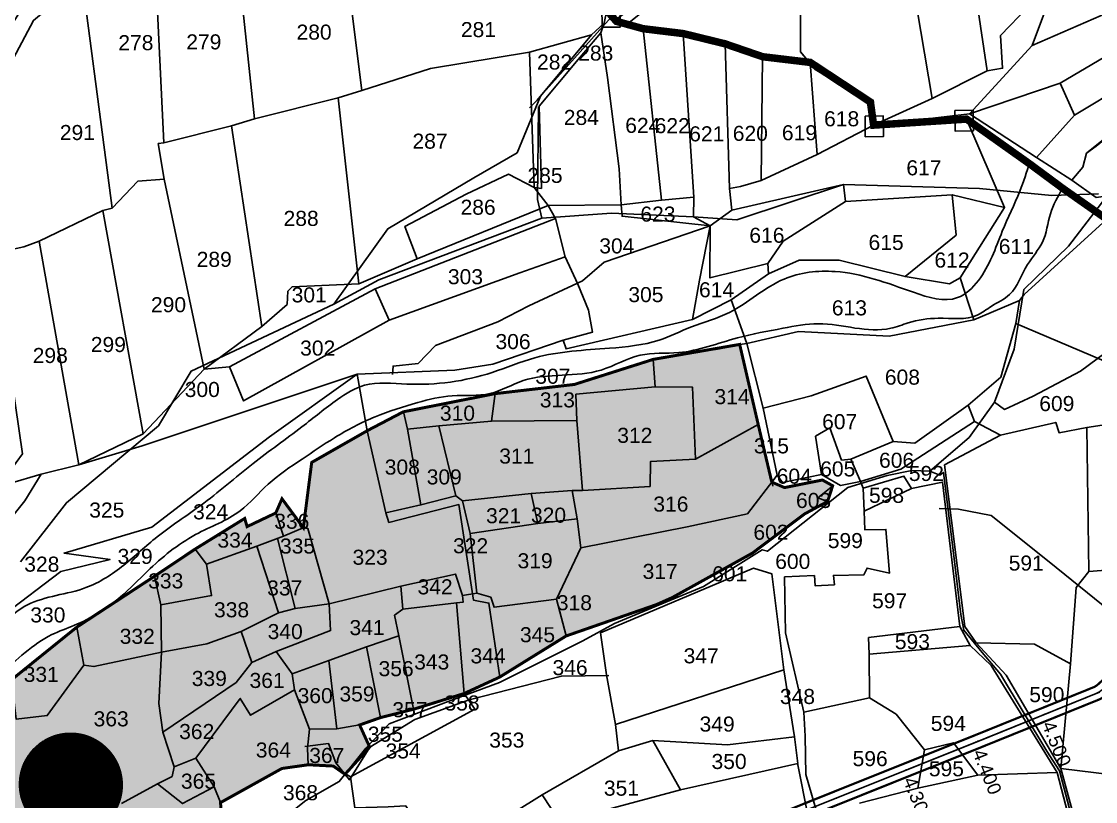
# Model space of a CAD drawing. Header units: inches. Extents: x 206739 to 240559, y 1587423 to 1599564.
# Drawn here: x 215906 to 217342, y 1593184 to 1594227 of the extents above; entities that cross this region are included whole.
import ezdxf
from ezdxf.enums import TextEntityAlignment as Align

# ---------------------------------------------------------------- set-up
doc = ezdxf.new("R2010")
doc.units = ezdxf.units.IN
doc.header["$MEASUREMENT"] = 0
for name, pattern in [('DASHED2', [0.375, 0.25, -0.125]), ('HIDDEN2', [0.1875, 0.125, -0.0625]), ('PHANTOM2', [1.25, 0.625, -0.125, 0.125, -0.125, 0.125, -0.125])]:
    doc.linetypes.add(name, pattern=pattern)
for name, color, linetype in [('BLOCK', 72, 'Continuous'), ('CANAL1', 7, 'Continuous'), ('CSMark', 72, 'Continuous'), ('PLOT', 7, 'Continuous'), ('PLOT NO', 7, 'Continuous'), ('PLOTS', 7, 'Continuous'), ('PLOTS NO', 7, 'Continuous'), ('RAOD', 1, 'Continuous'), ('STREAM', 4, 'Continuous'), ('text2', 7, 'Continuous'), ('VILLAGE BOUNDARY STONES', 1, 'Continuous'), ('VILLAGE BOUNDRY', 5, 'Continuous'), ('WUA-17', 3, 'Continuous')]:
    doc.layers.add(name, color=color, linetype=linetype)
doc.styles.add('FONT1', font='Arial')
doc.styles.get("Standard").update_dxf_attribs({"font": 'arial.ttf'})

# ---------------------------------------------------------------- blocks, each defined once
blk = doc.blocks.new('CIRCLE-BOX')
for p, q in [((-0.5, 0), (0.5, 0)), ((0, 0.5), (0, -0.5))]:
    blk.add_line(p, q)
blk.add_circle((0, 0), 0.2)

msp = doc.modelspace()

# ---------------------------------------------------------------- hatches: boundary and pattern name
at = {"layer": 'PLOTS NO', "true_color": 0xa953a0}
h = msp.add_hatch(dxfattribs=at)
h.set_pattern_fill('ANSI31', color=215)
h.set_pattern_definition([(45, (0, 0), (-0.088388347648, 0.088388347648), [])])
h.paths.add_polyline_path([(215342.27327, 1591991.47668), (215173.42197, 1591999.80017), (215091.36378, 1592003.3464), (215109.64042, 1592159.27087), (215099.69859, 1592278.80748), (215089.01633, 1592277.97121), (215084.93405, 1592434.46688), (215184.90411, 1592465.03238), (215268.06811, 1592522.13406), (215264.97401, 1592552.4421), (215301.80642, 1592648.78536), (215313.21043, 1592651.98486), (215316.69924, 1592684.42877), (215353.96316, 1592784.02219), (215359.25718, 1592837.22717), (215364.17975, 1592888.64458), (215378.28926, 1592933.34777), (215391.23475, 1592955.31189), (215426.29826, 1592956.43436), (215462.0934, 1592996.73728), (215504.82869, 1593016.72046), (215559.84355, 1593028.9297), (215535.18113, 1593139.79917), (215511.71761, 1593137.79598), (215528.48786, 1593159.54721), (215568.00298, 1593185.16421), (215698.97428, 1593254.11784), (215718.77476, 1593257.01557), (215733.1209, 1593269.75889), (215775.44278, 1593287.59098), (215790.08364, 1593291.38158), (215858.45228, 1593323.33088), (215892.05814, 1593346.28423), (215979.42934, 1593416.81752), (216083.42758, 1593484.95325), (216137.62906, 1593521.25673), (216203.98207, 1593562.27494), (216207.16067, 1593551.33524), (216245.50519, 1593569.57186), (216253.82895, 1593588.57271), (216282.35277, 1593549.87596), (216293.54484, 1593637.20914), (216367.88789, 1593679.69826), (216416.11453, 1593704.95572), (216538.81063, 1593729.24859), (216644.69952, 1593741.525), (216750.19937, 1593775.07026), (216865.76794, 1593795.08631), (216890.54875, 1593687.83884), (216908.6737, 1593610.89081), (216925.7237, 1593603.56914), (216976.38203, 1593613.67006), (216990.14114, 1593606.02464), (216983.30638, 1593584.96872), (216952.49792, 1593568.26875), (216882.78881, 1593515.90211), (216775.75409, 1593456.51234), (216754.3826, 1593446.99545), (216633.68415, 1593405.02931), (216544.95603, 1593350.06047), (216497.35258, 1593328.04911), (216429.79628, 1593307.03225), (216385.44246, 1593295.78789), (216357.63881, 1593285.96194), (216371.05387, 1593256.32272), (216338.11851, 1593219.97475), (216322.39558, 1593231.00119), (216288.92253, 1593232.74383), (216253.66204, 1593227.74202), (216171.59852, 1593182.08549), (216173.47828, 1593158.41076), (216179.78066, 1593132.77011), (216161.55675, 1593126.13367), (216136.44342, 1593116.45192), (216115.76961, 1593107.81014), (216103.53775, 1593096.30112), (216095.55023, 1593102.63317), (216077.83233, 1593095.01416), (216107.1478, 1593040.9908), (216035.4247, 1592998.64371), (216022.49738, 1593004.42418), (215999.10301, 1592974.49951), (215970.84696, 1592971.02465), (215977.98579, 1592949.00143), (215977.59692, 1592940.15446), (215943.27721, 1592931.89594), (215909.28373, 1592937.88737), (215854.29472, 1592931.35381), (215839.10119, 1592927.24739), (215819.9579, 1592924.56884), (215728.8704, 1592893.69633), (215704.90434, 1592864.39976), (215638.47296, 1592776.54932), (215556.25211, 1592661.11198), (215497.91205, 1592548.62727), (215472.17072, 1592477.61944), (215462.04479, 1592371.13654), (215452.30303, 1592272.59134), (215418.94026, 1592231.58558), (215369.71946, 1592098.50295), (215374.05938, 1592095.63443)])
at = {"layer": 'text2'}
h = msp.add_hatch(dxfattribs=at)
h.set_pattern_fill('ANSI31', color=5)
h.set_pattern_definition([(45, (25108.10518, -19472.46764), (-0.088388347648, 0.088388347648), [])])
edge = h.paths.add_edge_path()
edge.add_arc((215971.5384, 1593206.14302), 69.0505, 0, 360)
h.paths.add_polyline_path([(215892.87537, 1593175.11982), (216050.20143, 1593175.11982), (216050.20143, 1593237.16621), (215892.87537, 1593237.16621)], flags=9)

# ---------------------------------------------------------------- linework, layer by layer
at = {"layer": 'CANAL1', "color": 200, "linetype": 'ByBlock', "ltscale": 40, "const_width": 3}
for points in [[(215793.67918, 1592506.12717), (215908.13879, 1592645.18141, -0.0759395995), (215916.91183, 1592653.04082), (216297.66108, 1592901.91597), (216626.47373, 1593050.28266), (217180.63724, 1593272.34818), (217338.56285, 1593336.29352, 0.0902323432), (217344.9139, 1593340.31708), (217724.57775, 1593690.25977, -0.1631260993), (217758.79886, 1593705.59459), (218125.80697, 1593741.63156, -0.0553213625), (218134.41009, 1593741.52271), (218330.58037, 1593717.23496, 0.1715612544), (218344.25227, 1593720.24394), (218544.8298, 1593845.00508), (218842.64895, 1593972.35536), (218894.77136, 1593991.90126, 0.0720440176), (218900.04725, 1593994.8014), (219275.44868, 1594278.08586), (219596.55838, 1594539.17505), (219783.43109, 1594671.19458, 0.271701903), (219792.19741, 1594690.55646), (219765.0586, 1594946.97138), (219725.318, 1595266.78859, -0.2801529657)], [(215926.76021, 1592637.97398), (216306.33892, 1592886.08403), (216633.52627, 1593033.71734), (217187.36276, 1593255.65182), (217345.31841, 1593319.60932, 0.0902323432), (217357.11322, 1593327.08165), (217736.77707, 1593677.02434, -0.1631260993), (217760.55784, 1593687.68074), (218127.56596, 1593723.71772, -0.0553213625), (218132.1984, 1593723.6591), (218328.36868, 1593699.37135, 0.1715612544), (218353.75936, 1593704.95947), (218553.1702, 1593828.99492), (218849.35105, 1593955.64464), (218901.09158, 1593975.04734, 0.0720440176), (218910.88966, 1593980.43331), (219286.55132, 1594263.91414), (219607.44162, 1594524.82495), (219793.81713, 1594656.49322, 0.271701903), (219810.09743, 1594692.45099), (219782.9414, 1594949.02862), (219743.18062, 1595269.0082, -0.2801529657)]]:
    msp.add_lwpolyline(points, format="xyb", dxfattribs=at)
at = {"layer": 'CANAL1', "color": 1, "linetype": 'HIDDEN2', "ltscale": 5, "const_width": 2}
msp.add_lwpolyline([(215915.08752, 1592639.4617, -0.0759395995), (215921.83602, 1592645.5074), (216302, 1592894), (216630, 1593042), (217184, 1593264), (217341.94063, 1593327.95142, 0.0902323432), (217351.01356, 1593333.69936), (217730.67741, 1593683.64205, -0.1631260993), (217759.67835, 1593696.63767), (218126.68646, 1593732.67464, -0.0553213625), (218133.30424, 1593732.5909), (218329.47452, 1593708.30315, 0.1715612544), (218349.00582, 1593712.6017), (218549, 1593837), (218846, 1593964), (218897.93147, 1593983.4743, 0.0720440176), (218905.46845, 1593987.61735), (219281, 1594271), (219602, 1594532), (219788.62411, 1594663.8439, 0.271701903), (219801.14742, 1594691.50372), (219774, 1594948), (219734.24931, 1595267.89839, -0.2801529657)], format="xyb", dxfattribs=at)
at = {"layer": 'CSMark', "linetype": 'Continuous'}
for p in [(217273.69248, 1593300.3172), (217180.99816, 1593262.7971), (217088.17362, 1593225.60026), (216995.34908, 1593188.40342)]:
    msp.add_point(p, dxfattribs=at)
at = {"layer": 'PLOT'}
for points in [[(216026.80525, 1593977.54763), (215977.42326, 1594354.1354), (216020.08973, 1594378.33196)], [(215810.75153, 1594129.83305), (215841.45075, 1594115.43768), (215879.03506, 1594127.65391), (215886.87615, 1594163.08417), (215921.51984, 1594228.46626), (215958.10396, 1594259.12577), (215977.42326, 1594354.1354)], [(216095.62259, 1594064.72099), (216082.45665, 1594342.15517)], [(216192.60748, 1594328.75329), (216216.88587, 1594096.85871)], [(215811.22657, 1593931.20745), (215835.56319, 1593923.95805), (215867.77979, 1593916.53515), (215908.52461, 1593925.72266), (215929.09187, 1593933.29988), (216014.45101, 1593974.19362), (216026.80525, 1593977.54763), (216060.87505, 1594013.40745), (216096.18711, 1594016.11077), (216088.29011, 1594063.71854), (216095.62259, 1594064.72099), (216186.24314, 1594087.32987), (216216.88587, 1594096.85871), (216328.76249, 1594124.92175), (216360.77671, 1594134.92516), (216452.33496, 1594164.05713), (216584.62154, 1594186.00045), (216667.443, 1594209.32633), (216684.37565, 1594225.00426), (216687.9659, 1594242.28771)], [(216600.87939, 1594003.78806), (216597.48256, 1594113.95798), (216649.83954, 1594176.31515), (216680.15786, 1594212.08098), (216684.37565, 1594225.00426)], [(216680.15786, 1594212.08098), (216689.03399, 1594152.23077), (216704.84572, 1594029.93039), (216707.17985, 1593981.96066)], [(216736.69978, 1594217.45937), (216761.3551, 1593988.06764)], [(216667.443, 1594209.32633), (216595.20187, 1594121.91787), (216584.66358, 1594111.64191)], [(216804.59061, 1593992.02941), (216790.38327, 1594210.94066)], [(216846.24607, 1594197.24417), (216851.96526, 1594003.70064)], [(216584.62154, 1594186.00045), (216590.99005, 1594004.90149), (216556.72443, 1594022.70612), (216499.98257, 1593995.88928), (216418.10581, 1593952.99335), (216434.60269, 1593909.80708)], [(216894.27837, 1594014.33156), (216896.48056, 1594179.9722)], [(216960.1039, 1594172.37855), (216969.51987, 1594049.31107)], [(216356.6691, 1593875.9353), (216328.76249, 1594124.92175)], [(217044.86552, 1594088.45075), (216969.51987, 1594049.31107), (216894.27837, 1594014.33156), (216866.69707, 1594006.17616), (216851.96526, 1594003.70064), (216855.06967, 1593974.70074), (216826.10004, 1593953.64613), (216804.02975, 1593965.78699), (216804.59061, 1593992.02941), (216761.3551, 1593988.06764), (216707.17985, 1593981.96066), (216609.81153, 1593980.82202), (216434.60269, 1593909.80708), (216356.6691, 1593875.9353), (216267.26282, 1593872.30225), (216261.563, 1593866.18162), (216260.9017, 1593848.58724), (216226.79763, 1593818.94365), (216149.8427, 1593761.83018), (216068.32466, 1593675.25642), (215982.37539, 1593633.97939), (215932.02769, 1593621.28582), (215846.89596, 1593596.53967)], [(216186.24314, 1594087.32987), (216226.79763, 1593818.94365)], [(216149.8427, 1593761.83018), (216096.18711, 1594016.11077)], [(216619.71301, 1593963.38492), (216609.81153, 1593980.82202), (216590.99005, 1594004.90149), (216600.87939, 1594003.78806)], [(216855.06967, 1593974.70074), (217004.70747, 1594008.98836), (217007.41335, 1593986.42825)], [(216401.76413, 1593755.05712), (216402.40665, 1593766.02693), (216435.85786, 1593769.49254), (216458.86567, 1593793.79996), (216542.46091, 1593825.43726), (216583.7898, 1593846.68797), (216655.77504, 1593880.02634), (216684.40688, 1593905.25252), (216826.10004, 1593953.64613), (216708.56206, 1593966.54139), (216707.17985, 1593981.96066)], [(216904.47794, 1593889.36986), (216903.40734, 1593903.17982), (216923.84619, 1593933.22706), (217007.41335, 1593986.42825), (217150.02257, 1593995.35082), (217219.99281, 1593978.40877)], [(217150.02257, 1593995.35082), (217155.07653, 1593941.36708), (217086.89244, 1593885.86021)], [(216068.32466, 1593675.25642), (216014.45101, 1593974.19362)], [(215892.05814, 1593346.28423), (215979.42934, 1593416.81752), (216048.00169, 1593461.06406), (216083.42758, 1593484.95325), (216137.62906, 1593521.25673), (216203.98207, 1593562.27494), (216207.16067, 1593551.33524), (216245.50519, 1593569.57186), (216253.82895, 1593588.57271), (216282.35277, 1593549.87596), (216293.54484, 1593637.20914), (216367.88789, 1593679.69826), (216416.11453, 1593704.95572), (216538.81063, 1593729.24859), (216644.69952, 1593741.525), (216750.19937, 1593775.07026), (216838.98146, 1593789.28692), (216865.76794, 1593795.08631), (216875.21589, 1593796.11074), (216944.60169, 1593812.46677), (217065.51958, 1593805.94343), (217178.61733, 1593828.01134), (217239.96042, 1593853.72604), (217246.2758, 1593861.72696), (217356.66702, 1593962.52672)], [(216378.44047, 1593869.2743), (216619.71301, 1593963.38492), (216632.62294, 1593912.32259)], [(216826.10004, 1593953.64613), (216812.22108, 1593880.8797), (216802.81336, 1593828.60189)], [(216826.10004, 1593953.64613), (216826.02317, 1593883.96087), (216903.40734, 1593903.17982)], [(216544.95603, 1593350.06047), (216530.46214, 1593449.10284), (216510.0799, 1593452.71849), (216490.28903, 1593580.84826), (216396.71093, 1593556.99559), (216392.48092, 1593569.8585), (216367.88789, 1593679.69826), (216354.5054, 1593755.12727), (216066.9014, 1593659.50448), (215982.37539, 1593633.97939), (215929.09187, 1593933.29988)], [(215867.77979, 1593916.53515), (215906.94039, 1593648.69672), (215889.87655, 1593625.67156), (215842.31336, 1593617.24782)], [(216149.8427, 1593761.83018), (216183.58939, 1593764.89436), (216202.39379, 1593719.45841), (216397.02017, 1593827.31908), (216571.68355, 1593890.97118), (216632.62294, 1593912.32259), (216649.33957, 1593875.59625), (216663.64954, 1593840.82696), (216669.15515, 1593811.51333), (216629.77395, 1593800.8424)], [(217178.61733, 1593828.01134), (217160.59146, 1593884.07629)], [(216378.44047, 1593869.2743), (216183.58939, 1593764.89436)], [(216397.02017, 1593827.31908), (216378.44047, 1593869.2743)], [(216854.25334, 1593854.74147), (216875.21589, 1593796.11074), (216897.01844, 1593709.78067), (216915.84066, 1593620.17053), (216876.02305, 1593568.61507), (216795.39305, 1593551.15759), (216653.44385, 1593522.74224), (216620.86643, 1593454.13784), (216633.68415, 1593405.02931), (216544.95603, 1593350.06047), (216497.35258, 1593328.04911), (216429.79628, 1593307.03225), (216385.44246, 1593295.78789), (216357.63881, 1593285.96194), (216327.32418, 1593281.01165), (216290.51806, 1593280.27767), (216287.746, 1593254.80179), (216288.92253, 1593232.74383), (216253.66204, 1593227.74202), (216171.59852, 1593182.08549), (216162.99663, 1593203.10923), (216138.45942, 1593241.63282), (216109.58837, 1593229.99884), (216106.78728, 1593217.19389), (216087.23886, 1593207.14193), (216039.36227, 1593181.04105)], [(217025.92053, 1593181.18388), (217103.83653, 1593201.36318), (217184.25971, 1593218.60629), (217290.34119, 1593222.45532), (217202.00772, 1593365.71248), (217174.14876, 1593392.29791), (217160.2322, 1593417.80805), (217136.94958, 1593610.94473), (217095.53013, 1593602.41449), (217085.42249, 1593619.01472), (217031.0778, 1593602.90433), (217027.25957, 1593611.52839), (217014.20918, 1593641.40659), (217070.94999, 1593665.06248), (217099.78996, 1593662.92071), (217171.0807, 1593713.90144), (217214.89859, 1593751.11608), (217235.14963, 1593823.24164), (217239.96042, 1593853.72604)], [(217235.14963, 1593823.24164), (217393.78889, 1593755.67255), (217524.50929, 1593777.88382), (217653.42022, 1593799.70711)], [(216890.54875, 1593687.83884), (216865.76794, 1593795.08631)], [(216806.89804, 1593641.73141), (216802.53664, 1593738.04169), (216752.54818, 1593738.14536), (216750.19937, 1593775.07026)], [(216897.01844, 1593709.78067), (216961.2714, 1593726.08738), (217035.09814, 1593752.71617), (217070.94999, 1593665.06248)], [(217393.78889, 1593755.67255), (217402.7224, 1593694.93931), (217330.10956, 1593684.15712), (217292.89237, 1593676.89191), (217288.37878, 1593690.81609), (217214.28765, 1593673.49433), (217139.52375, 1593633.80218), (217158.44907, 1593484.95852), (217167.0134, 1593417.75383), (217181.88417, 1593395.86434), (217221.90447, 1593352.44105), (217295.2237, 1593227.86687), (217328.62587, 1593104.43561), (217350.64233, 1593031.28977), (217413.53958, 1592949.46499), (217497.75923, 1592829.92896), (217492.25445, 1592821.46738), (217471.21172, 1592764.58991), (217470.74179, 1592719.31799), (217602.46637, 1592693.98632), (217698.91643, 1592713.50533), (217923.50076, 1592751.43126), (218055.12243, 1592777.8315)], [(216752.54818, 1593738.14536), (216646.86668, 1593728.36563), (216647.9605, 1593693.14225), (216655.60874, 1593599.59482)], [(216533.9889, 1593692.55112), (216538.81063, 1593729.24859)], [(217179.89646, 1593691.89579), (217171.0807, 1593713.90144)], [(216416.11453, 1593704.95572), (216421.84651, 1593681.87933), (216439.50262, 1593580.40877), (216392.48092, 1593569.8585)], [(216647.9605, 1593693.14225), (216533.9889, 1593692.55112), (216463.42391, 1593686.26008), (216421.84651, 1593681.87933)], [(216439.50262, 1593580.40877), (216486.22285, 1593592.49653), (216495.28551, 1593585.97397), (216587.18317, 1593595.5932), (216641.91618, 1593599.43581), (216655.60874, 1593599.59482), (216746.0658, 1593605.12135), (216746.36503, 1593638.29292), (216806.89804, 1593641.73141), (216890.54875, 1593687.83884), (216909.987, 1593605.31529)], [(216463.42391, 1593686.26008), (216486.22285, 1593592.49653)], [(217014.20918, 1593641.40659), (217002.09384, 1593640.29979), (216986.14171, 1593683.48775), (216967.14301, 1593672.24003), (216975.31788, 1593621.21901)], [(217027.25957, 1593611.52839), (217081.33332, 1593628.39027), (217179.89646, 1593691.89579), (217214.28765, 1593673.49433)], [(217464.49339, 1593239.56954), (217470.84663, 1593248.87456), (217459.83093, 1593477.14756), (217433.83687, 1593499.34736), (217332.59508, 1593491.20683), (217330.10956, 1593684.15712)], [(215932.02769, 1593621.28582), (215910.20247, 1593586.05055), (215883.32694, 1593552.49292), (215858.21155, 1593521.0266)], [(216969.30386, 1593167.75008), (216954.36333, 1593219.88765), (216953.14722, 1593270.9391), (216951.52484, 1593303.3033), (216927.16205, 1593409.32423), (216925.90315, 1593484.13966), (216965.67032, 1593485.7707), (216966.60872, 1593472.1407), (216992.33565, 1593473.60869), (216991.02082, 1593486.0651), (217031.96705, 1593486.93035), (217036.15306, 1593495.94298), (217066.26511, 1593489.27737), (217061.29619, 1593547.68063), (217033.22019, 1593546.96485), (217032.03704, 1593571.87551), (217031.0778, 1593602.90433), (217027.25957, 1593611.52839), (217000.63381, 1593606.3904), (216975.31788, 1593621.21901), (216922.95949, 1593610.36662), (216915.84066, 1593620.17053), (216908.6737, 1593610.89081), (216925.7237, 1593603.56914), (216976.38203, 1593613.67006), (216990.14114, 1593606.02464), (216970.31064, 1593589.93997), (216983.30638, 1593584.96872), (216952.49792, 1593568.26875), (216882.78881, 1593515.90211), (216775.75409, 1593456.51234), (216754.3826, 1593446.99545), (216633.68415, 1593405.02931)], [(216587.18317, 1593595.5932), (216595.98893, 1593555.41551)], [(216648.33865, 1593561.60224), (216641.91618, 1593599.43581)], [(217095.53013, 1593602.41449), (217032.03704, 1593571.87551)], [(217295.2237, 1593227.86687), (217364.39798, 1593219.14959), (217464.49339, 1593239.56954), (217473.39424, 1593228.40495), (217538.50445, 1593250.44502), (217616.11175, 1593275.34291), (217698.10893, 1593293.60552), (217697.0599, 1593329.93494), (217721.75134, 1593361.26798), (217713.70622, 1593390.80545), (217653.78238, 1593395.45666), (217663.65212, 1593409.60741), (217740.72213, 1593454.95018), (217919.86438, 1593531.36461), (218031.37263, 1593579.83115), (218090.73787, 1593602.26471)], [(216495.28551, 1593585.97397), (216505.25679, 1593542.27445), (216514.18882, 1593462.45929)], [(216152.81262, 1593501.05312), (216220.27559, 1593525.18881), (216255.76768, 1593538.55468), (216245.50519, 1593569.57186)], [(216505.25679, 1593542.27445), (216595.98893, 1593555.41551), (216648.33865, 1593561.60224), (216653.44385, 1593522.74224)], [(216255.76768, 1593538.55468), (216282.35277, 1593549.87596), (216288.50473, 1593548.74958), (216316.82127, 1593448.06966), (216318.89882, 1593412.27674), (216246.06031, 1593384.35579), (216213.71691, 1593369.42734), (216199.03781, 1593411.16581)], [(216220.27559, 1593525.18881), (216249.22076, 1593435.77772)], [(216271.50621, 1593441.78997), (216247.82043, 1593535.62272)], [(216092.66704, 1593383.19389), (216091.76955, 1593446.75015), (216159.70875, 1593459.04602), (216152.81262, 1593501.05312), (216137.62906, 1593521.25673)], [(216288.92253, 1593232.74383), (216322.39558, 1593231.00119), (216345.2596, 1593216.68663), (216351.14594, 1593175.17474), (216395.98878, 1593176.23552), (216419.2113, 1593177.58522), (216426.36751, 1593166.32826), (216563.75371, 1593168.96013), (216601.849, 1593192.62268), (216703.84469, 1593251.5875), (216749.62398, 1593265.07923), (216849.67032, 1593259.22105), (216939.25567, 1593269.98147), (216924.8475, 1593359.61485), (216908.7657, 1593487.94884), (216884.35586, 1593495.76541), (216679.46046, 1593409.14545), (216687.6775, 1593353.08052), (216699.79614, 1593286.80088), (216703.84469, 1593251.5875)], [(216345.2596, 1593216.68663), (216511.56178, 1593307.22826), (216497.35258, 1593328.04911), (216487.25189, 1593449.47745), (216496.1317, 1593450.42662), (216494.97027, 1593459.29665), (216485.96073, 1593487.7462), (216412.6923, 1593471.66644), (216316.82127, 1593448.06966), (216271.50621, 1593441.78997), (216249.22076, 1593435.77772), (216199.03781, 1593411.16581), (216153.16726, 1593394.38807), (216092.66704, 1593383.19389), (216002.29157, 1593364.14739), (215989.05987, 1593366.02436), (215940.05338, 1593298.44447), (215898.44795, 1593293.5616), (215892.05814, 1593346.28423), (215887.07816, 1593426.77424), (215881.95013, 1593433.22508)], [(216083.42758, 1593484.95325), (216091.76955, 1593446.75015)], [(217295.2237, 1593227.86687), (217308.1461, 1593367.5914), (217315.43317, 1593470.09654), (217332.59508, 1593491.20683)], [(216412.6923, 1593471.66644), (216415.53283, 1593441.00322)], [(216494.97027, 1593459.29665), (216514.18882, 1593462.45929), (216532.88253, 1593456.92268), (216537.44245, 1593443.43753), (216620.86643, 1593454.13784)], [(216138.45942, 1593241.63282), (216198.0055, 1593321.59223), (216211.8156, 1593299.07725), (216270.35921, 1593332.92408), (216267.39834, 1593354.54974), (216316.30908, 1593372.03967), (216367.00721, 1593390.35081), (216410.19198, 1593405.06674), (216404.45102, 1593432.752), (216415.53283, 1593441.00322), (216487.25189, 1593449.47745)], [(215979.42934, 1593416.81752), (215989.05987, 1593366.02436)], [(217039.5054, 1593322.26661), (217038.82602, 1593380.76756), (217038.08993, 1593402.81973), (217160.2322, 1593417.80805)], [(216429.79628, 1593307.03225), (216410.19198, 1593405.06674)], [(217308.1461, 1593367.5914), (217260.0575, 1593393.9857), (217181.88417, 1593395.86434)], [(216092.66704, 1593383.19389), (216089.36826, 1593314.73781)], [(216267.39834, 1593354.54974), (216246.06031, 1593384.35579)], [(216367.00721, 1593390.35081), (216385.44246, 1593295.78789)], [(217174.14876, 1593392.29791), (217038.82602, 1593380.76756)], [(216213.71691, 1593369.42734), (216192.34842, 1593343.0088), (216094.55766, 1593276.2161), (216089.36826, 1593314.73781)], [(216327.32418, 1593281.01165), (216316.30908, 1593372.03967)], [(216690.73932, 1593352.05692), (216627.37863, 1593351.3211), (216504.1401, 1593319.40383), (216431.30954, 1593293.20741), (216371.05387, 1593256.32272), (216344.15725, 1593212.49066), (216325.78548, 1593235.25963), (216316.18746, 1593261.06439), (216284.42131, 1593257.27259)], [(216699.79614, 1593286.80088), (216924.8475, 1593359.61485)], [(216270.35921, 1593332.92408), (216290.51806, 1593280.27767)], [(217103.83653, 1593201.36318), (217112.79044, 1593252.61932), (217074.795, 1593300.61572), (217039.5054, 1593322.26661), (216951.52484, 1593303.3033)], [(216371.05387, 1593256.32272), (216357.63881, 1593285.96194)], [(216094.55766, 1593276.2161), (216109.58837, 1593229.99884)], [(216939.25567, 1593269.98147), (216943.59477, 1593234.55182), (216786.7347, 1593199.24999), (216749.62398, 1593265.07923)], [(217112.79044, 1593252.61932), (217151.55736, 1593262.17833), (217184.25971, 1593218.60629)], [(216957.51408, 1593163.25391), (216942.97258, 1593234.70138)], [(217290.34119, 1593222.45532), (217321.39586, 1593102.29379), (217341.65751, 1593035.85505), (217409.48648, 1592944.08333), (217492.25445, 1592821.46738), (217447.62275, 1592823.1654), (217445.54899, 1592831.06298), (217331.77789, 1592833.7247), (217319.93081, 1592886.7283), (217258.14625, 1592887.66114), (217252.42842, 1592924.89258), (217145.2661, 1592907.80477), (217135.95485, 1592742.86713)], [(216162.99663, 1593203.10923), (216120.97107, 1593180.7148), (216087.23886, 1593207.14193)], [(216786.7347, 1593199.24999), (216625.64567, 1593155.79899), (216601.849, 1593192.62268)]]:
    msp.add_lwpolyline(points, dxfattribs=at)
at = {"layer": 'PLOTS'}
for points in [[(216699.72811, 1594228.65543), (216699.62489, 1594229.34982), (216783.27825, 1594289.83079), (217087.28331, 1594440.05362), (217253.70395, 1594591.62854), (217312.68033, 1594638.99959), (217090.52415, 1594433.20907), (217072.7209, 1594422.59743), (216947.12377, 1594355.96375), (216787.29315, 1594281.46231), (216715.12383, 1594223.41705)], [(216715.12383, 1594223.41705), (216787.29315, 1594281.46231), (216947.12377, 1594355.96375), (216947.19914, 1594186.64869), (216958.81379, 1594172.53253)], [(216360.77671, 1594134.92516), (216338.3017, 1594313.31779)], [(217627.15722, 1594240.01638), (217593.55245, 1594218.06947), (217566.42402, 1594186.04696), (217506.96418, 1594165.5029), (217440.8027, 1594121.01197), (217401.79887, 1594109.08219), (217342.43523, 1594060.44079), (217329.49105, 1594050.8787), (217324.6976, 1594032.23062), (217309.69909, 1594014.6765), (217262.7406, 1594045.31649), (217262.7406, 1594045.31649), (217313.35641, 1594101.99579), (217518.05285, 1594225.06369), (217611.29879, 1594277.55278)], [(215881.95013, 1593433.22508), (215957.99985, 1593491.4968), (216023.8638, 1593507.39365), (215962.45937, 1593515.9785), (216079.87464, 1593550.53303), (216237.03973, 1593671.36364), (216354.5054, 1593755.12727), (216484.99023, 1593760.77017), (216535.49935, 1593768.84763), (216629.77395, 1593800.8424), (216633.65772, 1593789.18299), (216802.81336, 1593828.60189), (216854.25334, 1593854.74147), (216904.47794, 1593889.36986), (216945.36013, 1593907.7366), (216998.78382, 1593907.77039), (217086.89244, 1593885.86021), (217146.30192, 1593875.99095), (217160.59146, 1593884.07629), (217219.99281, 1593978.40877), (217169.18519, 1594096.52895)]]:
    msp.add_lwpolyline(points, dxfattribs=at)
for points in [[(217219.63262, 1594509.93316), (217253.72718, 1594264.30509), (217251.29757, 1594246.83895), (217214.56436, 1594208.26408), (217217.19618, 1594164.58948), (217196.7162, 1594160.97701), (217152.09716, 1594460.15526), (217219.63262, 1594509.93316)], [(217072.7209, 1594422.59743), (217090.52415, 1594433.20907), (217104.47532, 1594427.45058), (217152.09716, 1594460.15526), (217196.7162, 1594160.97701), (217123.12572, 1594124.21671), (217072.7209, 1594422.59743)], [(217628.52796, 1594410.73298), (217742.1709, 1594455.6319), (217715.17666, 1594399.67162), (217713.00143, 1594381.20371), (217721.85374, 1594348.61484), (217688.44218, 1594320.04804), (217611.19173, 1594307.44425), (217611.29879, 1594277.55278), (217518.05285, 1594225.06369), (217473.24413, 1594250.4649), (217294.37307, 1594144.82625), (217173.08161, 1594103.49144), (217256.83759, 1594195.02572), (217369.40477, 1594243.99657), (217514.22188, 1594320.6093), (217634.98926, 1594370.49368), (217628.52796, 1594410.73298)], [(217432.43972, 1594427.05312), (217470.08219, 1594362.89298), (217436.52364, 1594331.61727), (217398.16768, 1594307.51756), (217336.30974, 1594282.71711), (217273.42295, 1594238.95433), (217256.83759, 1594195.02572), (217173.08161, 1594103.49144), (217044.86552, 1594088.45075), (217123.12572, 1594124.21671), (217196.7162, 1594160.97701), (217217.19618, 1594164.58948), (217214.56436, 1594208.26408), (217251.29757, 1594246.83895), (217253.72718, 1594264.30509), (217293.25231, 1594309.95291), (217312.48944, 1594326.50711), (217321.66852, 1594321.56326), (217333.78413, 1594322.94355), (217369.79184, 1594330.79221), (217432.43972, 1594427.05312)], [(216966.66271, 1594162.99314), (216947.19914, 1594186.64869), (216947.12377, 1594355.96375), (217072.7209, 1594422.59743), (217123.12572, 1594124.21671), (217044.86552, 1594088.45075), (217041.32746, 1594118.83713), (216966.66271, 1594162.99314)], [(217256.83759, 1594195.02572), (217273.42295, 1594238.95433), (217336.30974, 1594282.71711), (217398.16768, 1594307.51756), (217369.40477, 1594243.99657), (217256.83759, 1594195.02572), (217256.83759, 1594195.02572)], [(217518.05285, 1594225.06369), (217313.35641, 1594101.99579), (217294.37307, 1594144.82625), (217473.24413, 1594250.4649), (217518.05285, 1594225.06369), (217518.05285, 1594225.06369)], [(217309.69909, 1594014.6765), (217324.6976, 1594032.23062), (217329.49105, 1594050.8787), (217401.79887, 1594109.08219), (217440.8027, 1594121.01197), (217506.96418, 1594165.5029), (217566.42402, 1594186.04696), (217580.22889, 1594096.96986), (217575.2601, 1594075.0899), (217491.39429, 1594022.91585), (217478.87185, 1594011.16994), (217342.21011, 1593991.57331), (217309.69909, 1594014.6765)], [(217313.35641, 1594101.99579), (217262.7406, 1594045.31649), (217173.08161, 1594103.49144), (217294.37307, 1594144.82625), (217313.35641, 1594101.99579)]]:
    msp.add_lwpolyline(points, close=True, dxfattribs=at)
at = {"layer": 'RAOD'}
for points in [[(215904.10444, 1593504.00975), (215965.6529, 1593583.19127), (216088.49948, 1593686.268), (216132.37203, 1593759.52217), (216323.19753, 1593849.12168), (216395.20486, 1593949.82468), (216510.42474, 1594018.03783), (216568.12468, 1594051.18483), (216599.36668, 1594127.3394), (216713.0109, 1594254.38429)], [(216596.85553, 1594113.04355), (216595.61783, 1593989.08738), (216601.26141, 1593964.18623), (216383.35404, 1593881.53467), (216323.19753, 1593849.12168)], [(216195.85709, 1593113.17762), (216285.49686, 1593184.95964), (216330.40523, 1593210.23816), (216365.71431, 1593254.80935), (216397.22133, 1593287.46176), (216479.56332, 1593318.52787), (216544.57423, 1593342.70164), (216656.26338, 1593398.36487), (216698.17809, 1593421.93586), (216817.47522, 1593471.16251), (216896.04003, 1593520.39623), (216902.75902, 1593518.46692), (217010.58868, 1593603.69224), (217062.97103, 1593619.69005), (217095.79226, 1593626.25473), (217119.90832, 1593625.53114), (217172.62229, 1593670.63902), (217206.25966, 1593717.67362), (217232.88837, 1593788.90834), (217245.6938, 1593868.34636), (217305.35891, 1593926.49054), (217365.3883, 1594004.80423)], [(216601.26141, 1593964.18623), (216694.28269, 1593970.4687), (216804.02975, 1593965.78699), (216861.8051, 1593961.93697), (217004.70747, 1594008.98836), (217186.57607, 1594003.47427), (217283.15004, 1593994.46784), (217345.34122, 1593996.58704)], [(217507.71715, 1593926.77404), (217411.15735, 1593843.6109), (217366.17163, 1593792.52396), (217321.65005, 1593759.19021), (217258.30195, 1593725.76658), (217219.9644, 1593708.24326), (217206.25966, 1593717.67362)], [(217119.90832, 1593625.53114), (217133.34795, 1593620.38955), (217138.15521, 1593623.84918), (217151.10783, 1593519.34337), (217161.31325, 1593433.91832), (217165.24611, 1593412.77919), (217189.80721, 1593382.88528), (217214.4062, 1593354.11692), (217276.65372, 1593251.03026), (217293.19641, 1593224.58099), (217321.11937, 1593119.76234), (217345.29437, 1593036.6678), (217365.7731, 1593008.12845), (217496.6243, 1592824.57581)], [(218133.88873, 1593179.78748), (217946.35003, 1593221.25769), (217812.26241, 1593241.52456), (217752.18903, 1593254.25711), (217664.75486, 1593259.95682), (217583.83898, 1593283.07957), (217440.32266, 1593373.91156), (217279.75608, 1593504.11046), (217202.11286, 1593566.21216), (217158.3308, 1593574.65718), (217132.55889, 1593575.47706)]]:
    msp.add_lwpolyline(points, dxfattribs=at)
at = {"layer": 'STREAM'}
for points in [[(215983.98153, 1594360.62031), (215978.84962, 1594331.20027), (215971.17204, 1594297.72082), (215956.39093, 1594280.56616), (215906.93375, 1594244.44914), (215888.20784, 1594216.79874), (215858.75308, 1594198.03444), (215843.24542, 1594193.82448), (215828.71554, 1594179.83907), (215822.12335, 1594152.12915), (215818.80991, 1594114.95835), (215820.56707, 1594084.84102), (215815.64299, 1594062.33173), (215807.1353, 1594050.71902)], [(217253.67066, 1594038.55832), (217240.27522, 1594000.1391), (217216.90735, 1593946.39079), (217184.91343, 1593880.55611), (217157.03489, 1593857.64297), (217098.35568, 1593864.79865), (216993.2978, 1593892.62209), (216925.12882, 1593882.61027), (216852.11911, 1593837.91745), (216801.13158, 1593818.424), (216757.96509, 1593800.8654), (216691.65215, 1593789.95313), (216592.00948, 1593777.22661), (216535.02472, 1593757.66351), (216420.78214, 1593742.04555), (216364.04996, 1593740.46469), (216328.13096, 1593721.40984), (216280.57074, 1593684.8989), (216215.1634, 1593635.73348), (216144.59827, 1593579.34331), (216086.94779, 1593537.64407), (216042.17156, 1593499.78244), (215991.76846, 1593469.69259), (215913.60022, 1593446.65643), (215863.67747, 1593403.4886), (215808.46209, 1593350.75348), (215721.81775, 1593302.72446), (215670.71499, 1593282.09073), (215552.09473, 1593246.13755), (215474.07103, 1593210.65586), (215434.54072, 1593158.10289), (215429.02526, 1593116.54813), (215398.7535, 1593061.33661), (215358.59371, 1592978.54153), (215319.82978, 1592899.71999), (215304.72218, 1592807.11845), (215288.49893, 1592734.09077), (215253.5886, 1592678.23766), (215223.25259, 1592628.55749), (215187.19877, 1592594.48522), (215158.37161, 1592528.88788), (215125.56308, 1592493.47027), (215033.01351, 1592477.18221), (214983.23865, 1592472.4551), (214938.35372, 1592473.18505), (214858.59274, 1592468.1097), (214789.45833, 1592461.77473), (214695.23608, 1592458.83711), (214624.92736, 1592474.15588), (214540.21593, 1592498.06653), (214450.76807, 1592532.52539), (214383.25399, 1592570.67283), (214307.42015, 1592585.00542), (214241.55245, 1592575.48133), (214124.29072, 1592561.21133), (214082.57344, 1592577.78415), (214030.46518, 1592575.33498), (213989.84186, 1592577.16825), (213973.0843, 1592589.88186), (213922.04324, 1592574.99787)], [(217297.19226, 1594004.22801), (217281.38712, 1593969.92949), (217270.54386, 1593931.93017), (217250.63805, 1593901.92068), (217226.51011, 1593861.7433), (217202.01721, 1593845.95967), (217183.34645, 1593834.17843), (217131.31122, 1593830.10482), (217091.1645, 1593823.85639), (217067.81104, 1593816.64655), (216970.97457, 1593822.71569), (216923.59178, 1593816.67235), (216862.68871, 1593803.82245), (216784.21498, 1593784.11898), (216732.75166, 1593780.63023), (216680.73517, 1593760.85116), (216576.44592, 1593746.63007), (216531.79777, 1593729.3432), (216481.48497, 1593726.44602), (216435.29634, 1593717.23634), (216378.34333, 1593698.26728), (216323.98297, 1593670.17052), (216280.62304, 1593641.62332), (216235.29501, 1593608.1384), (216198.03091, 1593572.58848), (216138.21733, 1593540.66998), (216073.97282, 1593491.64254), (216037.91274, 1593457.39791), (215976.34447, 1593419.28808), (215946.10803, 1593406.79431), (215877.48765, 1593353.8548), (215852.83877, 1593333.61996), (215787.87129, 1593297.01585), (215717.46688, 1593272.8903), (215633.19967, 1593228.83429), (215564.33281, 1593190.50333), (215516.97448, 1593162.1973), (215468.26939, 1593090.39114), (215417.65358, 1593023.65141), (215404.11519, 1592993.42512), (215354.6088, 1592904.0707), (215332.64559, 1592841.82712), (215343.22193, 1592808.18007), (215331.37847, 1592751.60523), (215313.39884, 1592705.13634), (215301.19011, 1592674.22748), (215262.94416, 1592618.73383), (215239.05943, 1592562.48174), (215198.03056, 1592507.41836), (215130.89113, 1592458.24845), (215096.68351, 1592453.68779), (215038.88851, 1592447.00279), (214999.54579, 1592446.0833), (214947.3434, 1592436.22505), (214912.25294, 1592427.95331), (214846.45109, 1592415.12734), (214767.81404, 1592409.12551), (214718.69632, 1592412.7185), (214662.51031, 1592387.08555), (214641.04857, 1592361.39327), (214637.2798, 1592327.11704), (214614.5421, 1592291.6953), (214573.90695, 1592269.03368), (214555.55435, 1592258.14042), (214547.61096, 1592240.12725), (214538.09075, 1592161.50337), (214542.63624, 1592089.32349), (214556.63789, 1592040.86796), (214572.75196, 1592010.03208), (214592.52439, 1591983.40597), (214624.46793, 1591948.74123), (214624.20355, 1591931.60605), (214610.5289, 1591911.99997), (214604.76344, 1591889.70758), (214603.66914, 1591864.22824)]]:
    msp.add_spline(points, degree=3, dxfattribs=at)
at = {"layer": 'text2', "color": 0, "linetype": 'Continuous'}
msp.add_lwpolyline([(215918, 1592643), (216302, 1592894), (216630, 1593042), (217184, 1593264), (217347, 1593330), (217743, 1593695), (218130, 1593733), (218340, 1593707), (218549, 1593837), (218846, 1593964), (218902, 1593985), (219281, 1594271), (219602, 1594532), (219803, 1594674), (219774, 1594948), (219732, 1595286)], dxfattribs=at)
at = {"layer": 'VILLAGE BOUNDARY STONES'}
for points in [[(216681.39828, 1594246.92789), (216705.7607, 1594247.21081), (216706.08147, 1594219.59034), (216681.71904, 1594219.30742)], [(217033.42623, 1594100.5936), (217057.78865, 1594100.87652), (217058.10941, 1594073.25606), (217033.74699, 1594072.97313)], [(217153.64673, 1594108.00014), (217178.00915, 1594108.28307), (217178.32991, 1594080.6626), (217153.96749, 1594080.37967)]]:
    msp.add_lwpolyline(points, close=True, dxfattribs=at)
at = {"layer": 'VILLAGE BOUNDRY', "linetype": 'DASHED2', "ltscale": 50, "const_width": 10}
msp.add_lwpolyline([(216687.9659, 1594242.28771), (216700.84631, 1594227.35944), (216736.69978, 1594217.45937), (216790.38327, 1594210.94066), (216846.24607, 1594197.24417), (216896.48056, 1594179.9722), (216960.1039, 1594172.37855), (217040.53575, 1594119.34975), (217044.86552, 1594088.45075), (217169.18519, 1594096.52895), (217253.35501, 1594036.71624), (217298.21525, 1594003.5104), (217356.66702, 1593962.52672)], dxfattribs=at)
at = {"layer": 'VILLAGE BOUNDRY', "linetype": 'PHANTOM2', "ltscale": 5, "const_width": 8.77405}
msp.add_lwpolyline([(217044.86552, 1594088.45075), (217044.86552, 1594088.45075), (217041.32746, 1594118.83713), (217040.54254, 1594119.30132)], dxfattribs=at)
at = {"layer": 'WUA-17', "color": 17, "const_width": 4}
msp.add_lwpolyline([(215892.05814, 1593346.28423), (215979.42934, 1593416.81752), (216083.42758, 1593484.95325), (216137.62906, 1593521.25673), (216203.98207, 1593562.27494), (216207.16067, 1593551.33524), (216245.50519, 1593569.57186), (216253.82895, 1593588.57271), (216282.35277, 1593549.87596), (216293.54484, 1593637.20914), (216367.88789, 1593679.69826), (216416.11453, 1593704.95572), (216538.81063, 1593729.24859), (216644.69952, 1593741.525), (216750.19937, 1593775.07026), (216865.76794, 1593795.08631), (216890.54875, 1593687.83884), (216908.6737, 1593610.89081), (216925.7237, 1593603.56914), (216976.38203, 1593613.67006), (216990.14114, 1593606.02464), (216983.30638, 1593584.96872), (216952.49792, 1593568.26875), (216882.78881, 1593515.90211), (216775.75409, 1593456.51234), (216754.3826, 1593446.99545), (216633.68415, 1593405.02931), (216544.95603, 1593350.06047), (216497.35258, 1593328.04911), (216429.79628, 1593307.03225), (216385.44246, 1593295.78789), (216357.63881, 1593285.96194), (216371.05387, 1593256.32272), (216338.11851, 1593219.97475), (216322.39558, 1593231.00119), (216288.92253, 1593232.74383), (216253.66204, 1593227.74202), (216171.59852, 1593182.08549), (216173.47828, 1593158.41076)], dxfattribs=at)

# ---------------------------------------------------------------- block references
at = {"layer": 'BLOCK'}
msp.add_blockref('CIRCLE-BOX', (217184, 1593264, 90.73), dxfattribs=at)

# ---------------------------------------------------------------- texts
at = {"layer": 'CSMark', "color": 1, "linetype": 'Continuous', "style": 'FONT1'}
for s, rotation, p in [('4.500', 292.04341817, (217277.82088, 1593290.1213)), ('4.400', 291.83706331, (217185.08981, 1593252.5864)), ('4.300', 291.83706331, (217092.26527, 1593215.38956))]:
    msp.add_text(s, height=18, rotation=rotation, dxfattribs=at).set_placement(p, align=Align.MIDDLE_LEFT)
at = {"layer": 'PLOT NO'}
for s, p in [('281', (216516.45245, 1594216.26533)), ('280', (216296.73483, 1594212.90346)), ('278', (216058.49111, 1594198.79326)), ('279', (216149.30082, 1594199.84785)), ('282', (216618.32001, 1594172.8849)), ('283', (216673.32273, 1594184.86706)), ('284', (216654.05002, 1594098.75734)), ('624', (216736.21184, 1594088.12481)), ('622', (216775.62125, 1594087.76217)), ('618', (217002.09423, 1594096.95465)), ('291', (215980.24499, 1594078.56361)), ('621', (216821.72108, 1594076.8133)), ('620', (216880.00005, 1594077.49011)), ('619', (216945.66648, 1594078.2527)), ('287', (216451.72961, 1594067.01285)), ('617', (217112.09072, 1594031.37905)), ('285', (216605.48495, 1594021.22013)), ('286', (216516.00695, 1593978.63243)), ('288', (216279.39423, 1593963.73093)), ('623', (216756.47205, 1593969.41617)), ('616', (216902.15645, 1593941.16865)), ('615', (217061.53088, 1593931.53524)), ('304', (216701.51172, 1593926.91263)), ('611', (217235.6327, 1593926.1744)), ('289', (216163.2599, 1593908.90612)), ('612', (217149.64554, 1593907.94945)), ('303', (216499.13022, 1593885.6839)), ('301', (216290.19762, 1593861.38093)), ('305', (216740.38141, 1593861.73424)), ('614', (216834.86569, 1593868.20054)), ('290', (216102.12344, 1593848.24911)), ('613', (217012.46988, 1593844.0134)), ('299', (216021.65293, 1593794.92803)), ('302', (216301.56595, 1593790.21145)), ('306', (216562.71085, 1593798.90258)), ('298', (215943.97598, 1593780.25178)), ('307', (216615.95856, 1593752.52678)), ('608', (217083.32633, 1593751.32174)), ('300', (216147.23128, 1593734.80782)), ('313', (216622.02186, 1593720.8824)), ('314', (216855.51371, 1593725.21448)), ('609', (217289.79295, 1593715.98555)), ('310', (216488.42793, 1593703.12606)), ('607', (216999.44088, 1593691.72799)), ('312', (216725.5581, 1593673.47013)), ('315', (216908.17644, 1593659.38602)), ('311', (216567.75298, 1593645.70969)), ('308', (216414.66215, 1593630.9679)), ('605', (216996.89101, 1593628.53507)), ('606', (217075.56691, 1593640.11268)), ('309', (216470.76734, 1593617.84531)), ('604', (216938.71681, 1593618.83614)), ('592', (217115.39636, 1593622.446)), ('603', (216964.54354, 1593586.32395)), ('598', (217062.15573, 1593593.19966)), ('325', (216019.58507, 1593573.49557)), ('324', (216158.42586, 1593571.1044)), ('316', (216773.78605, 1593581.49166)), ('336', (216266.92715, 1593558.49166)), ('321', (216550.15556, 1593565.9307)), ('320', (216610.15481, 1593566.62748)), ('602', (216907.57122, 1593543.82687)), ('334', (216190.9941, 1593533.30249)), ('599', (217007.03457, 1593532.67742)), ('335', (216274.61006, 1593525.36085)), ('322', (216506.02253, 1593525.7162)), ('328', (215932.68737, 1593501.13393)), ('329', (216057.44721, 1593511.49548)), ('323', (216371.5895, 1593510.38084)), ('319', (216592.21203, 1593505.65078)), ('600', (216936.7575, 1593504.79129)), ('591', (217248.95979, 1593502.59227)), ('317', (216759.42515, 1593491.38777)), ('601', (216852.39291, 1593488.22579)), ('333', (216098.37298, 1593478.75075)), ('337', (216257.42165, 1593469.25438)), ('342', (216458.50963, 1593470.77941)), ('338', (216186.40046, 1593440.07104)), ('318', (216644.76187, 1593449.54394)), ('597', (217066.25652, 1593452.1552)), ('330', (215940.77484, 1593433.16732)), ('341', (216367.51011, 1593416.24647)), ('332', (216060.31069, 1593404.57648)), ('340', (216258.09904, 1593410.92465)), ('345', (216595.48626, 1593406.74035)), ('593', (217096.66461, 1593397.46549)), ('343', (216454.00067, 1593370.25675)), ('344', (216529.32048, 1593378.42364)), ('347', (216814.27935, 1593378.48974)), ('356', (216406.42407, 1593361.31691)), ('346', (216638.97615, 1593362.68195)), ('331', (215931.96726, 1593353.6611)), ('339', (216156.65314, 1593348.16796)), ('361', (216233.88347, 1593345.53899)), ('360', (216298.18134, 1593325.21936)), ('359', (216354.10778, 1593327.48932)), ('590', (217276.4534, 1593326.54646)), ('358', (216494.53627, 1593315.34599)), ('348', (216943.03503, 1593324.07812)), ('357', (216424.90146, 1593306.43485)), ('363', (216025.39758, 1593294.19108)), ('349', (216835.61247, 1593287.17985)), ('594', (217144.72831, 1593288.10307)), ('362', (216139.80065, 1593277.19613)), ('355', (216392.03493, 1593273.64341)), ('353', (216554.40847, 1593265.7319)), ('364', (216242.26259, 1593252.45822)), ('367', (216313.70716, 1593245.18546)), ('354', (216415.81159, 1593251.23268)), ('596', (217040.19539, 1593240.95216)), ('350', (216851.60101, 1593237.13038)), ('595', (217142.14986, 1593227.37073)), ('365', (216142.19372, 1593210.78386)), ('351', (216707.6736, 1593201.42867)), ('368', (216278.60585, 1593195.35292))]:
    msp.add_text(s, height=20.139367, dxfattribs=at).set_placement(p, align=Align.MIDDLE_CENTER)
at = {"layer": 'PLOTS NO', "color": 1}
msp.add_text('TC4', height=40, dxfattribs=at).set_placement((215971.5384, 1593206.14302), align=Align.MIDDLE_CENTER)

doc.saveas('drawing.dxf')
